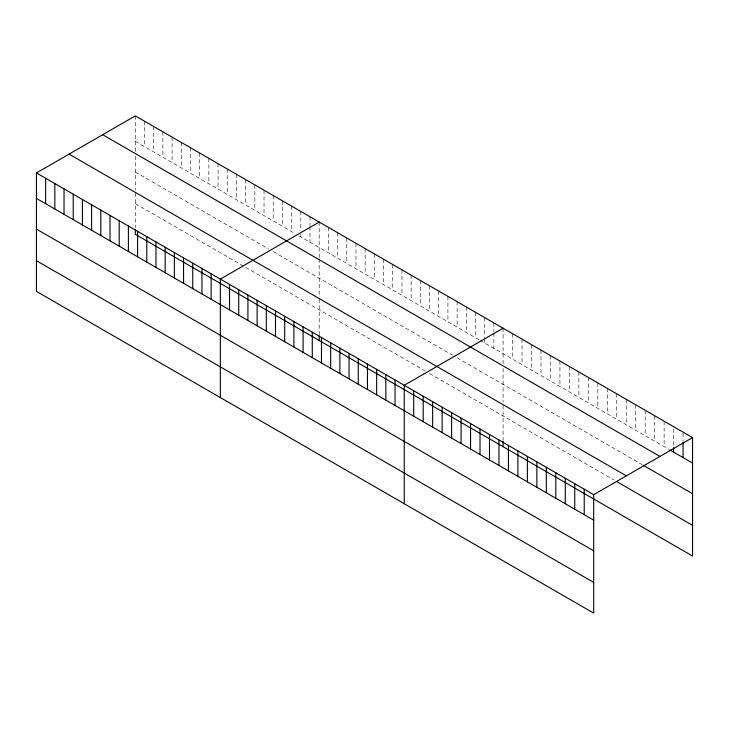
<?xml version="1.0" encoding="UTF-8"?>
<svg xmlns="http://www.w3.org/2000/svg" width="729" height="729" viewBox="0 0 729 729"><rect width="100%" height="100%" fill="white"/><g stroke="black" fill="none" stroke-linecap="round" stroke-linejoin="round"><path stroke-width="0.55" stroke-dasharray="3.65 2.73" d="M135.302 141.335L295.281 233.699M298.963 235.822L479.181 339.869M480.101 340.397L668.867 449.383M135.302 172.017L268.618 248.99M273.22 251.642L452.518 355.16M457.11 357.811L642.34 464.756M135.302 203.637L243.796 266.276M245.637 267.343L424.934 370.851M429.527 373.512L613.918 479.964M683.073 433.245L683.073 440.99M673.605 428.88L673.605 446.585M664.128 421.198L664.128 446.649M654.66 415.73L654.66 441.182M645.183 410.263L645.183 435.714M635.706 404.786L635.706 430.238M626.238 399.319L626.238 424.77M616.761 393.851L616.761 419.303M607.293 388.384L607.293 413.835M597.816 382.916L597.816 408.368M588.349 377.44L588.349 402.891M578.872 371.972L578.872 397.423M569.395 366.505L569.395 391.956M559.927 361.037L559.927 386.488M550.45 355.561L550.45 381.021M540.982 350.093L540.982 375.544M531.505 344.626L531.505 370.077M522.028 339.158L522.028 364.609M512.56 333.691L512.56 359.142M503.083 328.214L503.083 363.899M503.083 368.446L503.083 402.271M503.083 405.433L503.083 439.842M493.888 322.911L493.888 331.759M493.888 332.871L493.888 348.362M484.694 317.598L484.694 337.518M484.694 338.63L484.694 343.049M475.499 312.294L475.499 337.746M466.305 306.982L466.305 332.433M457.11 301.678L457.11 327.13M447.916 296.366L447.916 321.817M438.721 291.062L438.721 316.514M429.527 285.75L429.527 311.201M420.332 280.446L420.332 305.898M411.138 275.134L411.138 300.585M401.943 269.821L401.943 295.272M392.749 264.518L392.749 289.969M383.554 259.205L383.554 284.656M374.36 253.902L374.36 279.353M365.165 248.589L365.165 274.04M355.971 243.286L355.971 268.737M346.776 237.973L346.776 263.424M337.582 232.669L337.582 258.121M328.387 227.357L328.387 252.808M319.193 222.053L319.193 257.729M319.193 258.868L319.193 297.159M319.193 299.264L319.193 334.811M309.998 216.741L309.998 225.589M309.998 226.701L309.998 242.192M300.804 211.428L300.804 230.246M300.804 234.674L300.804 236.879M291.609 206.125L291.609 231.576M282.415 200.812L282.415 226.263M273.22 195.509L273.22 220.96M264.026 190.196L264.026 215.647M254.831 184.893L254.831 210.344M245.637 179.58L245.637 205.031M236.442 174.277L236.442 199.728M227.248 168.964L227.248 194.415M218.053 163.651L218.053 189.112M208.858 158.348L208.858 183.799M199.664 153.035L199.664 178.487M190.469 147.732L190.469 173.183M181.275 142.419L181.275 167.87M172.08 137.116L172.08 162.567M162.886 131.803L162.886 157.254M153.691 126.5L153.691 151.951M144.497 121.187L144.497 146.638M135.302 115.884L135.302 151.559M135.302 156.106L135.302 189.932M135.302 193.094L135.302 227.503"/><path stroke-width="1.09" d="M36.45 172.946L593.698 494.672L593.698 613.116L36.45 291.39L36.45 172.946L135.302 115.884L692.55 437.61L692.55 556.054L135.302 234.328L135.302 229.781M319.193 222.053L220.34 279.116L220.34 397.56M503.083 328.214L404.24 385.286L404.24 503.73M593.698 494.672L692.55 437.61M669.814 449.93L692.55 463.061M102.68 134.71L659.927 456.436M643.288 465.302L692.55 493.743M69.073 154.12L626.32 475.846M616.761 481.605L692.55 525.363M36.45 198.397L593.698 520.123M36.45 229.088L593.698 550.814M36.45 260.709L593.698 582.435M683.073 442.093L683.073 457.584M673.605 447.688L673.605 452.117M584.23 489.205L584.23 514.656M574.753 483.737L574.753 509.188M565.285 478.27L565.285 503.721M555.808 472.802L555.808 498.253M546.331 467.325L546.331 492.777M536.863 461.858L536.863 487.309M527.386 456.39L527.386 481.842M517.918 450.923L517.918 476.374M508.441 445.455L508.441 470.907M503.083 440.981L503.083 446.667M498.964 439.979L498.964 465.43M489.496 434.511L489.496 459.963M480.019 429.044L480.019 454.495M470.551 423.576L470.551 449.028M461.074 418.109L461.074 443.56M451.606 412.632L451.606 438.083M442.129 407.165L442.129 432.616M432.652 401.697L432.652 427.148M423.184 396.23L423.184 421.681M413.707 390.762L413.707 416.213M395.045 379.982L395.045 405.433M385.851 374.67L385.851 400.121M376.656 369.366L376.656 394.817M367.452 364.053L367.452 389.505M358.258 358.75L358.258 384.201M349.063 353.437L349.063 378.889M339.869 348.125L339.869 373.585M330.674 342.821L330.674 368.273M321.48 337.509L321.48 362.96M319.193 335.951L319.193 340.498M312.285 332.205L312.285 357.657M303.091 326.893L303.091 352.344M293.896 321.589L293.896 347.04M284.702 316.277L284.702 341.728M275.507 310.973L275.507 336.424M266.313 305.661L266.313 331.112M257.118 300.357L257.118 325.808M247.924 295.045L247.924 320.496M238.729 289.732L238.729 315.183M229.535 284.428L229.535 309.88M211.146 273.812L211.146 299.264M201.951 268.5L201.951 293.951M192.757 263.196L192.757 288.648M183.562 257.884L183.562 283.335M174.368 252.58L174.368 278.031M165.173 247.268L165.173 272.719M155.979 241.964L155.979 267.415M146.784 236.652L146.784 262.103M137.59 231.339L137.59 256.79M128.395 226.036L128.395 251.487M119.201 220.723L119.201 246.174M110.006 215.419L110.006 240.871M100.812 210.107L100.812 235.558M91.617 204.803L91.617 230.255M82.423 199.491L82.423 224.942M73.228 194.187L73.228 219.639M64.034 188.875L64.034 214.326M54.839 183.562L54.839 209.023M45.645 178.259L45.645 203.71"/></g></svg>
